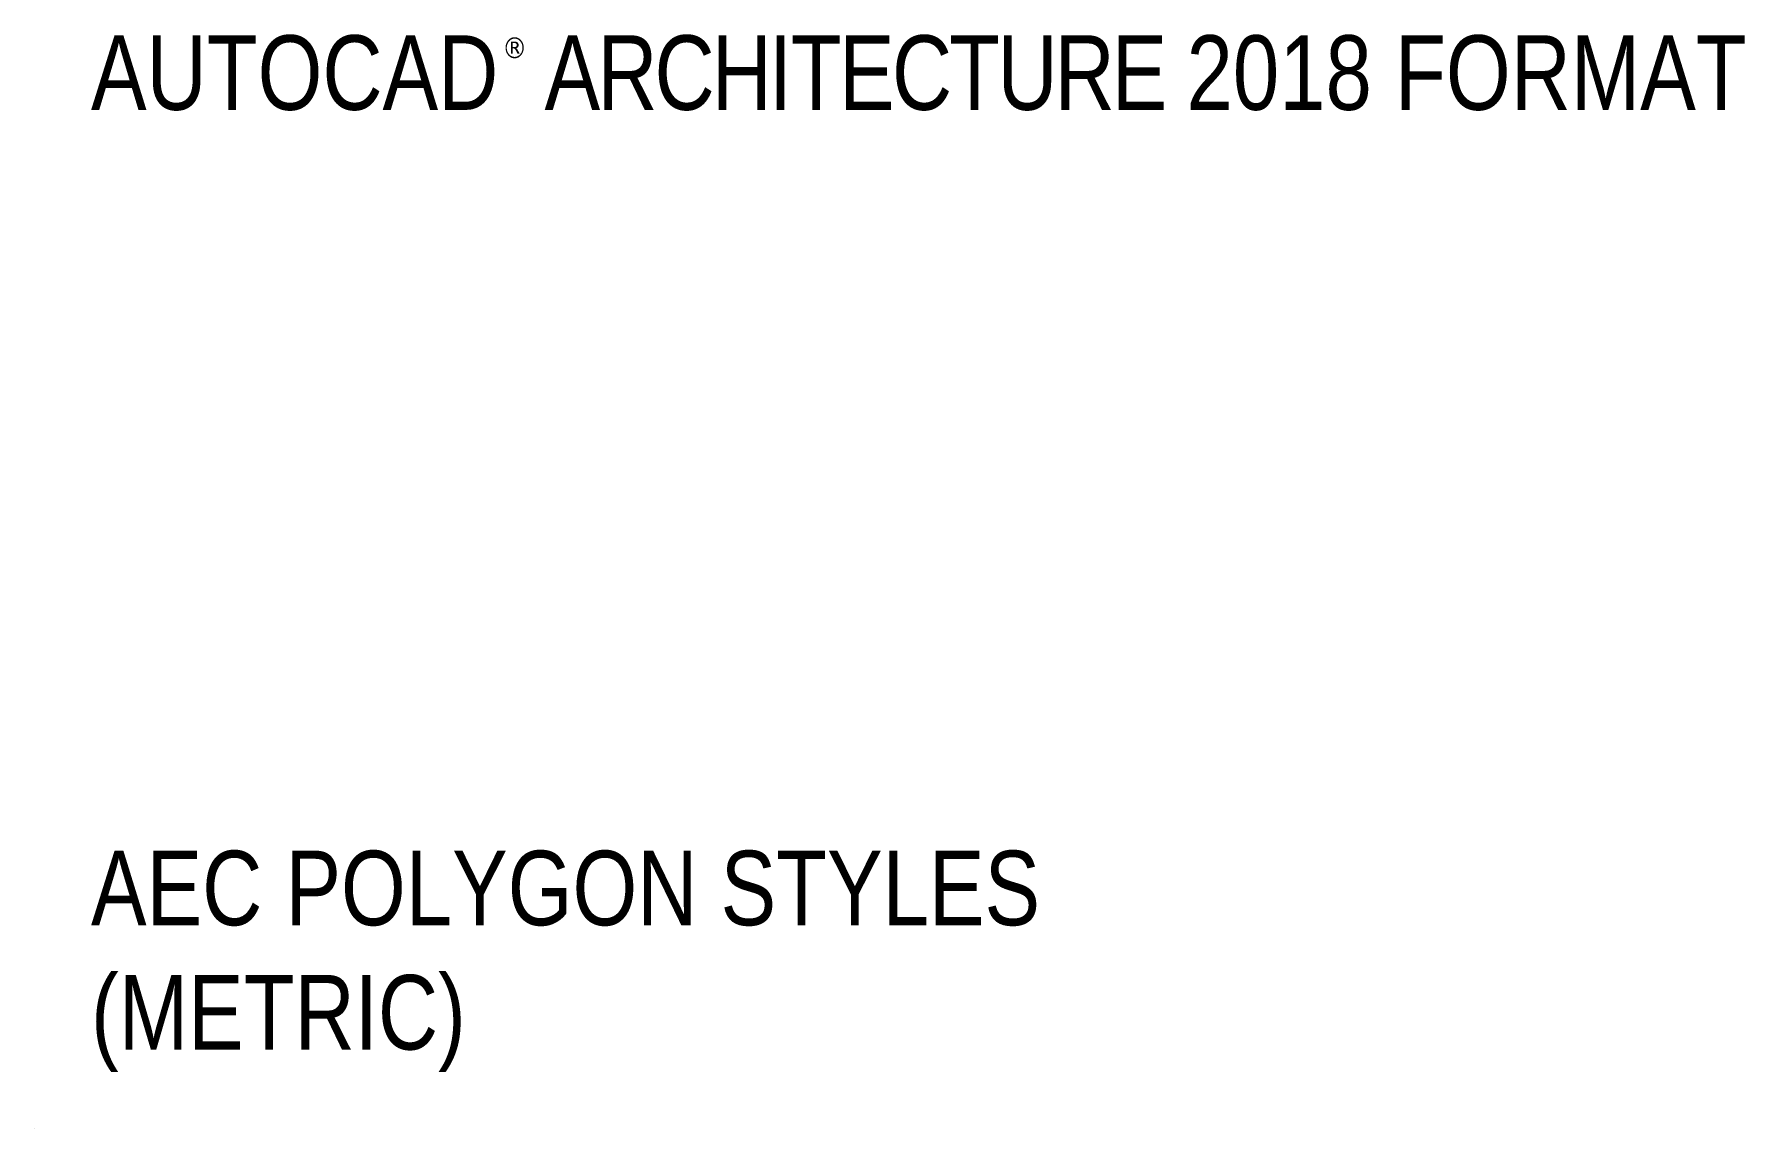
# Paper-space layout 'Work' of a CAD drawing. Header units: millimetres. Extents: x 0 to 510, y 0 to 326.
import ezdxf

# ---------------------------------------------------------------- set-up
doc = ezdxf.new("R2010")
doc.units = ezdxf.units.MM
doc.header["$LTSCALE"] = 0.5
doc.styles.add('Title-Normal', font='arial.ttf', dxfattribs={"width": 0.75})

psp = doc.layouts.new('Work')

# ---------------------------------------------------------------- linework, layer by layer
psp.add_line((0, 0), (0, 0))

# ---------------------------------------------------------------- texts
at = {"color": 7, "style": 'Title-Normal'}
for s, insert, char_height, width, attachment_point in [('{\\W0.8;AUTOCAD  \\T0.95;ARCHITECTURE \\T1;2018 FORMAT}', (16.93, 325.97), 22.225, 520.99, 1), ('{\\fTahoma|b0|i0|c0|p34;\\W1;®}', (139.48, 325.45), 6.35, 8.9553, 1), ('{\\W0.8;AEC POLYGON STYLES\\P(METRIC)}', (16.93, 16.93), 22.225, 441.4384, 7)]:
    psp.add_mtext(s, dxfattribs=dict(at, insert=insert, char_height=char_height, width=width, attachment_point=attachment_point))

doc.saveas('drawing.dxf')
